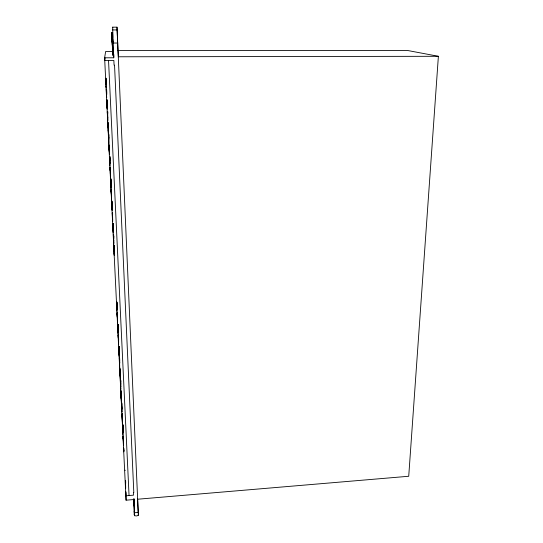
<?xml version="1.0" encoding="UTF-8"?>
<svg xmlns="http://www.w3.org/2000/svg" width="543" height="543" viewBox="0 0 543 543"><rect width="100%" height="100%" fill="white"/><g stroke="black" fill="none" stroke-linecap="round" stroke-linejoin="round"><path stroke-width="0.81" d="M112.326 44.512L112.252 43.182M112.421 37.067L112.34 33.754L111.872 33.754L112.014 38.648M112.89 38.417L112.713 27.15L116.989 27.17L138.221 512.416C140.522 516.8 132.492 517.377 134.325 512.755L133.816 501.467L134.413 501.413L134.325 499.499L126.078 500.198L104.616 57.802L113.738 57.789L113.765 56.214M113.148 53.173L113.27 55.569L113.684 55.569L113.697 54.782L112.835 54.782L112.761 53.112M113.691 56.791L113.738 54.463M113.277 55.569L113.222 54.633M113.236 54.802L112.781 54.897L112.801 54.157L113.263 54.157M112.835 54.782L112.829 53.024M105.763 79.013L105.939 84.022M112.428 46.705L112.469 48.178M112.387 45.761L112.394 46.352L112.367 45.395M112.333 45.096L112.313 44.112M112.238 42.659L112.163 40.942L112.537 50.153L113.419 50.194L113.684 55.569M112.177 41.702L111.987 37.521L112.014 38.01M112.075 39.476L112.129 40.63M112.387 36.367L112.313 33.048M117.573 40.793L118.001 50.587L407.569 50.485L438.384 56.296L408.723 476.265L137.644 499.221M112.136 39.469L111.885 32.505L112.747 32.512M105.125 58.013L104.745 60.483L113.86 60.463L114.071 65.133L114.539 65.133L133.816 492.603L133.415 492.637L133.53 495.155L125.867 495.8L125.793 492.467M104.616 57.802L105.647 51.497L113.025 51.49M134.325 512.755L138.221 512.416M133.931 503.51L134.399 507.345M438.384 56.296L118.36 56.784L118.001 50.587M117.763 43.04L113.073 43.033L112.93 39.361M112.53 29.919L117.179 29.933M111.844 33.048L112.72 33.048M112.279 33.483L112.693 33.483M111.844 34.168L112.313 34.168M123.465 442.382L123.458 439.606M123.342 441.703L123.085 436.368M123.41 439.375L123.349 436.205M123.499 438.316L123.478 436.708M123.254 437.163L123.478 442.912M122.874 431.97L122.65 426.187M122.969 429.554L122.799 424.857M122.766 427.178L122.996 432.927M122.447 423.282L122.419 423.499M122.399 420.574L122.447 423.024M122.406 416.624L122.365 414.268M122.107 415.524L121.992 413.922M122.134 414.214L122.223 419.386M121.897 411.865L121.673 406.083M121.802 407.216L121.91 408.736M111.885 32.505L112.116 37.067M121.204 398.386L121.123 395.861M121.211 396.852L121.245 399.193M120.94 392.867L121.347 401.263M121.252 393.865L121.279 391.815M120.743 388.734L120.519 383.406M120.777 383.623L120.675 380.052M120.471 382.557L120.322 380.188M120.573 380.555L120.797 384.437M120.254 377.236L120.064 368.928M120.186 375.831L119.949 372.654M119.962 371.928L119.772 368.792M120.118 370.57L119.996 368.873M112.713 27.15L112.754 27.781M119.412 361.502L119.467 361.842L119.317 357.925M119.433 360.05L119.487 360.396M119.385 359.072L119.44 359.418M119.575 358.224L119.63 358.563M119.1 352.366L119.155 352.733M118.924 351.565L119.188 355.278L119.073 350.283M119.134 351.355L119.188 351.728M118.897 350.859L118.951 351.24M118.869 348.328L118.924 348.715M119.127 350.262L118.978 346.42M118.965 349.95L118.883 347.065L119.1 352.801M119.1 348.857L119.161 349.237M119.026 347.058L119.08 347.439M118.496 341.92L118.449 341.832M118.388 340.61L118.449 341.031M118.612 342.104L118.666 342.511M118.645 340.101L118.476 335.506M118.367 338.309L118.428 338.73M118.415 339.239L118.476 339.66M118.17 335.235L118.231 335.669M118.388 336.796L118.612 342.524M118.544 336.918L118.598 337.339M118.347 335.988L118.401 336.416M118.584 337.814L118.639 338.228M117.879 330.015L117.94 330.47M117.919 330.755L118.116 334.121M118.557 335.384L118.612 335.805M117.906 328.875L117.967 329.329M117.885 326.499L118.109 332.228M117.858 327.775L117.919 328.237M118.048 326.757L118.102 327.212L118.028 324.829M117.838 325.515L117.899 325.983M117.655 324.626L117.716 325.101M118.021 324.395L118.082 324.857M117.369 319.535L117.431 320.031M114.302 255.658L114.139 252.997M117.356 317.363L117.417 317.859M117.39 318.307L117.458 318.802M117.336 315.164L117.397 315.666M117.145 314.139L117.213 314.655M117.376 315.999L117.559 320.994M116.874 309.225L117.016 311.363M117.315 312.87L117.376 313.379M117.363 313.745L117.424 314.254M117.091 312.843L117.152 313.365M116.867 307.46L116.935 308.003M116.813 308.078L116.881 308.621M117.526 314.098L117.587 314.594M116.596 302.675L116.657 303.232M116.854 305.22L117.003 309.469M116.806 305.974L116.874 306.524M116.847 303.042L116.908 303.591M116.793 303.849L116.86 304.392M114.078 249.699L113.833 245.484M114.24 250.628L114.315 251.375L114.159 245.382M114.234 252.475L114.308 253.228L114.091 247.567M113.704 241.683L113.786 242.47M114.227 248.416L114.302 249.162M113.772 244.296L113.555 238.574M114.003 246.875L114.084 247.846M113.236 233.001L112.958 223.349L113.039 224.205M113.433 235.221L113.514 236.029M113.487 236.273L113.562 237.081M113.711 237.759L113.786 238.553M113.501 237.807L113.297 234.495M113.473 238.051L113.555 238.866M113.718 239.904L113.792 240.698M114.234 246.542L114.308 247.296L114.261 245.796M112.883 225.752L112.964 226.607M112.93 226.709L113.012 227.565M113.168 230.422L113.249 231.257M113.718 235.961L113.792 236.755M113.494 234.535L113.575 235.35M112.605 219.053L112.686 219.935M112.903 224.055L112.985 224.911M112.944 225.006L113.025 225.861M112.055 208.003L112.143 208.926M112.116 210.114L111.804 201.453L111.885 202.403M112.381 213.623L112.462 214.526M112.279 213.46L112.367 214.37M112.36 215.109L112.442 216.012M111.573 198.935L110.935 186.649M112.055 203.435L112.136 204.365L112.068 202.166M111.729 202.023L111.865 203.944M112.048 205.349L112.129 206.279M112.021 206.89L112.109 207.82M111.016 187.376L110.568 179.075M111.254 190.213L111.342 191.211M111.519 192.704L111.607 193.681M111.186 190.783L111.308 192.541M111.498 194.224L111.587 195.195M111.478 195.656L111.593 197.537M110.467 176.013L110.195 169.355M110.772 180.982L110.711 178.776L110.724 180.222M110.962 182.842L111.05 183.867M110.677 180.154L110.765 181.199M110.928 184.226L111.023 185.244M110.962 185.312L111.05 186.33M110.412 169.986L110.507 171.052L110.365 167.298M110.093 168.337L110.188 169.43M110.385 171.35L110.48 172.416M110.358 172.633L110.501 174.765M109.007 144.954L109.326 150.615M109.123 149.325L109.286 151.701M109.829 157.389L109.924 158.508M109.876 158.821L109.971 159.934M109.801 158.984L109.862 161.312M109.795 161.257L109.89 162.377M112.774 54.891L112.564 50.811M108.648 135.75L108.702 138.031M108.519 136.829L108.824 142.314M109.252 145.972L109.414 148.341M108.865 144.139L108.81 142.137M109.211 147.167L109.374 149.461M107.304 112.034L107.792 120.302M107.704 117.057L107.806 118.36M108.233 124.143L108.132 122.881L108.193 124.965M108.023 122.738L108.125 126.057M107.914 124.544L108.077 126.981M108.247 130.3L108.349 131.555M108.702 134.725L108.722 135.954M106.482 94.115L106.706 97.625M107.1 104.67L107.249 107.114M107.371 111.274L107.745 121.116M107.528 113.772L107.419 112.442L107.48 114.539M106.021 81.572L105.905 80.113L106.15 86.975M105.946 82.108L105.831 80.635L105.885 82.685M106.611 90.226L106.72 94.149M106.055 86.201L106.136 87.891M106.489 92.032L106.659 94.896M106.143 80.201L106.034 78.755L106.15 82.305M106.082 80.927L105.973 79.468L106.15 84.355M112.347 44.947L112.306 44.478M112.252 43.243L112.265 43.454M125.141 470.136L125.168 470.523M112.523 49.237L112.489 48.327L112.53 49.264M134.264 510.882L134.365 513.054L134.284 511.391M112.116 40.453L112.218 42.198L112.163 40.963M112.014 37.929L112.062 39.103L112.001 37.555M112.055 39.042L112.034 38.526M112.306 41.125L112.577 50.397L112.544 49.678M113.209 54.381L113.12 52.644M133.836 500.334L133.829 500.089M133.931 502.112L133.958 502.967M138.35 515.511L137.576 498.372M112.231 42.361L112.204 41.906M112.503 48.592L112.523 49.019M133.951 502.879L133.917 502.037M123.689 450.052L123.804 451.844L123.743 448.111M113.093 52.067L113.141 53.024M113.066 51.456L113.107 52.372M112.537 49.535L112.564 50.071L112.544 49.474M133.822 499.974L133.843 500.436M133.945 502.662L133.938 502.166L133.951 502.804M108.539 60.47L129.051 495.528M122.922 424.904L122.983 426.201M107.175 100.319L107.256 102.003M107.724 111.627L107.806 113.297M111.471 189.65L111.587 192.948M112.577 212.591L112.645 214.451M113.114 223.39L113.188 225.25M113.643 234.773L113.765 237.8M116.949 302.091L117.016 303.944M117.458 313.087L117.526 314.519M119.127 346.685L119.195 348.077M119.623 358.088L119.731 360.64M120.139 369.064L120.281 372.362M121.265 391.306L121.374 393.831M121.802 402.811L121.863 404.141M122.996 427.952L122.847 424.606M123.383 436.28L123.512 438.873M106.462 89.262L106.557 91.326M107.052 99.797L107.168 103.876M107.636 111.525L107.758 116.161M108.227 123.621L108.315 127.469M108.878 139.32L108.749 134.006M109.754 156.33L109.937 160.966M110.297 167.563L110.507 174.561M110.86 178.688L111.037 185.373M111.363 189.527L111.566 196.634M111.912 200.91L112.123 207.928M112.482 212.666L112.666 219.182M113.025 223.56L113.188 227.3M113.562 234.691L113.725 238.418M114.078 245.368L114.24 249.088M116.894 302.858L117.03 307.609M117.403 313.515L117.546 318.313M117.94 324.612L118.082 329.465M119.453 357.83L119.745 362.839M120.179 371.772L120.288 374.297M121.116 391.15L121.361 398.65M121.775 403.782L121.897 406.612M121.836 406.938L121.903 408.282M122.277 413.976L122.447 419.658M123.281 436.748L123.519 440.916M106.36 89.256L106.604 95.548M106.985 100.557L107.141 108.58M108.179 125.087L108.328 130.849M108.749 136.972L108.865 141.377M109.129 145.51L109.408 152.271M109.686 156.52L109.856 163.443M109.896 162.187L109.971 164.02M110.229 168.092L110.385 171.52M110.806 179.624L110.955 183.045M111.342 191.021L111.498 194.414M111.892 202.179L112.041 205.58M112.469 214.315L112.618 217.668M113.032 225.61L113.222 230.497M113.928 245.334L113.996 247.18M116.691 301.908L116.793 304.121M117.234 312.972L117.471 320.743M117.77 324.354L117.838 325.8M119.48 359.955L119.738 368.12M120.003 369.288L120.288 379.482M120.213 374.412L120.288 376.123M120.478 380.446L120.621 383.684M120.695 383.928L120.831 386.677M120.96 390.892L121.096 393.641M121.164 393.899L121.299 396.967M121.625 403.273L121.768 406.435M122.127 413.861L122.263 416.902M122.46 421.409L122.216 414.16M122.664 424.592L122.732 426.398M106.245 89.066L106.421 92.751M107.256 109.218L106.815 99.96L106.869 102.036M108.491 134.08L108.559 135.92M109.408 154.205L109.157 148.341M109.605 156.886L109.978 165.92M110.494 177.541L110.372 174.948M112.768 223.383L112.883 225.895M114.084 249.393L114.302 255.129L114.227 252.787M116.664 303.014L116.725 306.381M117.213 314.424L117.356 317.594M117.573 322.827L117.41 320.451M117.716 324.863L117.987 331.325M118.231 335.418L118.367 338.56M118.639 344.805L118.347 336.28M118.768 346.61L118.869 348.762M119.657 365.609L119.385 357.769M121.462 402.77L121.598 405.764M122.175 416.617L122.399 422.223L122.311 419.651M122.514 424.633L122.582 425.983M123.003 434.678L122.861 432.581L122.874 432.92M123.526 445.464L123.349 442.674L123.363 443.013M123.621 448.253L123.79 450.934L123.702 448.321M133.816 499.397L133.836 500.259M113.738 57.789L113.019 41.316L112.197 41.478M113.039 50.811L113.073 51.673M113.005 50.153L113.039 50.94M113.005 50.194L112.557 40.331M112.163 40.84L112.679 51.436M116.697 305.858L116.569 302.75M117.505 39.157L116.989 27.17M134.155 501.915L134.189 502.709M134.182 502.465L134.216 503.327M134.202 502.994L133.945 503.938L133.911 503.015M133.863 501.942L133.897 502.73M133.883 502.492L133.924 503.354M112.998 41.383L112.856 38.166M112.516 39.361L112.564 40.392M112.476 38.41L112.523 39.503M112.442 47.241L112.455 47.838M112.034 38.37L112.048 38.75M112.442 47.37L112.455 47.608M133.748 499.2L133.816 500.816M133.809 500.748L133.836 501.42L133.721 498.949M112.849 37.515L112.7 33.822M112.435 37.515L112.489 38.648M112.401 36.673L112.455 37.834M112.516 49.114L112.496 48.687M112.415 46.834L112.435 47.2M134.311 498.902L134.379 500.578M112.353 45.279L112.394 46.352M134.318 511.615L134.338 512.28M134.236 501.841L134.392 505.995M133.802 499.058L133.849 500.422M133.951 501.861L134.481 515.85M122.888 427.015L122.989 429.622M122.935 429.934L122.983 431.21M123.2 436.063L123.546 444.86M122.745 425.115L122.908 432.757M123.057 435.995L123.173 438.975M122.603 424.904L122.704 429.187M121.72 403.646L121.883 409.755M120.756 380.324L120.817 381.953M121.557 403.15L121.72 408.96M121.815 409.3L121.91 412.015M121.048 390.879L121.204 396.539M120.58 380.982L120.736 386.616M120.94 391.503L120.953 393.2M120.39 380.032L120.478 383.48M120.655 386.195L120.777 389.385M119.562 358.122L119.711 363.579M119.881 369.416L120.003 372.729M119.073 346.305L119.182 351.294M118.523 334.95L118.639 339.423M118.394 335.228L118.449 336.843M118.564 337.685L118.639 341.696M118.869 347.079L118.992 352.054M119.121 354.803L119.175 356.473M118.7 346.325L118.754 347.982M117.865 324.185L117.967 328.929M118.143 334.943L118.252 337.705M117.322 313.27L117.437 316.141M117.634 324.381L117.736 327.083M116.779 302.017L116.935 307.623M117.084 312.72L117.227 316.583M116.806 306.198L116.949 309.883M116.555 302.315L116.67 305.098M114.003 245.348L114.078 247.642M114.01 247.079L114.071 249.502M113.467 234.515L113.758 241.703M113.704 241.974L113.752 243.522M113.982 248.592L114.071 251.273M113.433 235.506L113.541 240.379M113.161 230.7L113.209 232.234M112.896 224.327L112.998 229.01M112.421 212.822L112.666 221.463L112.598 219.182M112.32 212.856L112.428 217.397M112.014 207.141L112.123 210.263M111.777 201.487L111.844 205.254M111.003 179.943L111.043 181.382M111.301 189.555L111.322 192.439M111.464 195.765L111.58 198.806M111.206 189.561L111.288 193.783M110.921 184.444L111.03 187.539M110.677 178.756L110.738 182.373M109.856 156.384L109.957 159.364M110.344 172.708L110.473 175.905M110.134 167.169L110.154 170.543M109.347 145.68L109.408 147.784M110.025 167.312L110.073 168.778M109.286 145.029L109.381 149.305M109.516 156.649L109.557 158.108M108.661 133.856L108.709 137.874M108.614 134.874L108.661 138.947M108.016 122.867L108.138 125.922M108.335 132.723L108.023 124.781M107.752 116.277L107.785 117.661M107.955 123.709L107.982 125.983M107.562 111.41L107.541 113.65M107.215 103.184L107.249 104.541M107.202 104.942L107.236 106.313M107.636 117.783L107.69 119.901M107.154 103.971L107.202 107.84M107.351 111.281L107.412 113.378M106.659 89.622L106.706 93.287M106.896 99.871L106.937 101.242M106.543 91.407L106.666 94.787M106.109 78.158L106.163 80.133M106.414 92.561L106.537 96.192M125.65 480.915L125.704 483.433M125.888 491.815L126.078 500.198M125.535 480.813L125.698 488.306"/></g></svg>
